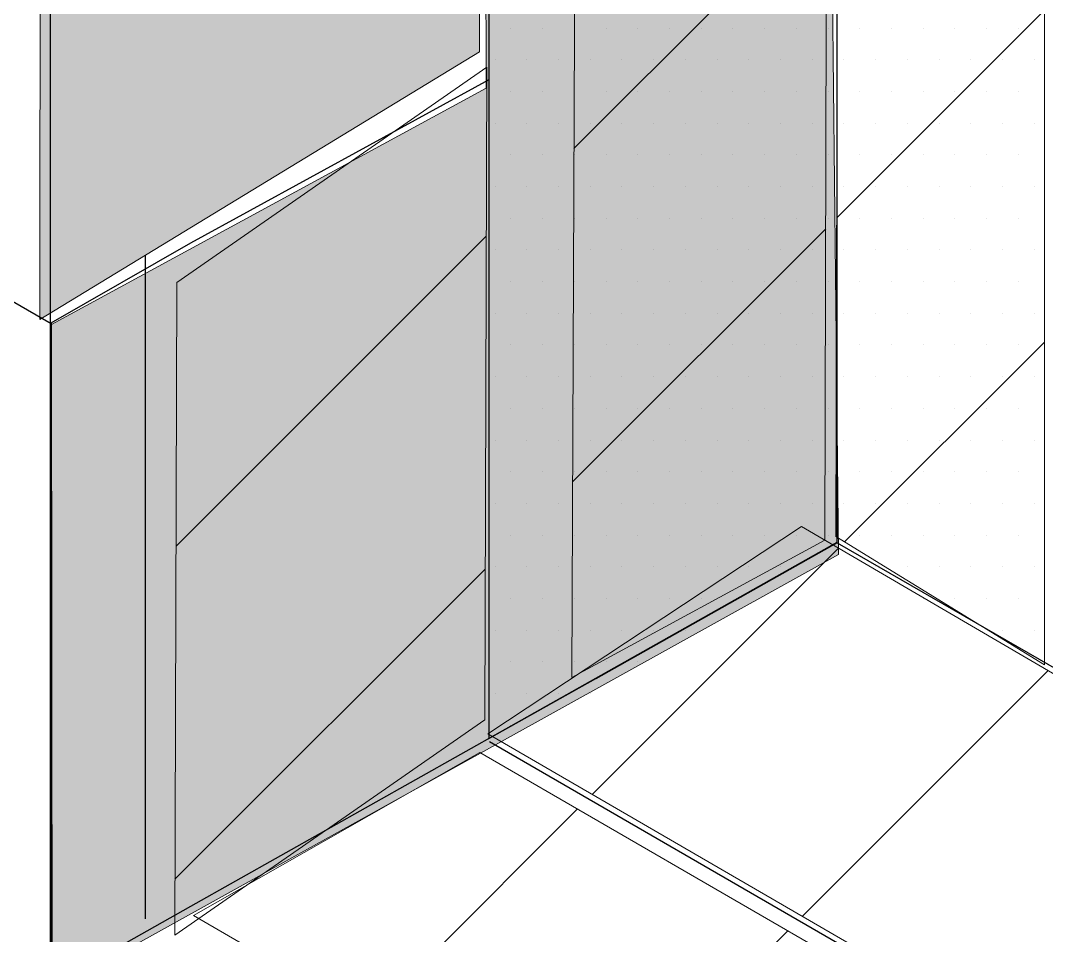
# Model space of a CAD drawing. Extents: x -1337 to 5791, y -3809 to 1769.
# Drawn here: x -668.93 to -625.26, y -2814.36 to -2775.39 of the extents above; entities that cross this region are included whole.
import ezdxf

# ---------------------------------------------------------------- set-up
doc = ezdxf.new("R2010")
doc.units = 0
doc.header["$MEASUREMENT"] = 0
for name, color, linetype, lineweight in [('.ATI-HATCH', 7, 'Continuous', 0), ('G-ANNO-TTLB', 7, 'Continuous', 0), ('Layer 12', 7, 'Continuous', 0), ('TYVEK', 7, 'Continuous', 0)]:
    doc.layers.add(name, color=color, linetype=linetype, lineweight=lineweight)
pattern_1 = [(45, (0, 0), (-7.071067, 7.07107), [])]

# ---------------------------------------------------------------- blocks, each defined once
blk = doc.blocks.new('Block_92')
at = {"layer": '.ATI-HATCH'}
for points, knots in [([(-634.164, -2797.622), (-634.164, -2797.622), (-634.164, -2769.558), (-634.164, -2769.558), (-634.164, -2769.558), (-634.177, -2664.619), (-634.177, -2664.619), (-634.177, -2664.619), (-649.005, -2655.929), (-649.005, -2655.929), (-649.005, -2655.929), (-649.004, -2805.979), (-649.004, -2805.979), (-649.004, -2805.979), (-644.452, -2803.416), (-644.452, -2803.416), (-644.452, -2803.416), (-634.164, -2797.622), (-634.164, -2797.622)], [0, 0, 0, 0, 1, 1, 1, 2, 2, 2, 3, 3, 3, 4, 4, 4, 5, 5, 5, 6, 6, 6, 6]), ([(-622.657, -2792.195), (-622.657, -2792.195), (-624.955, -2790.877), (-624.955, -2790.877), (-624.955, -2790.877), (-624.955, -2670.023), (-624.955, -2670.023), (-624.955, -2670.023), (-634.177, -2664.619), (-634.177, -2664.619), (-634.177, -2664.619), (-634.164, -2769.558), (-634.164, -2769.558), (-634.164, -2769.558), (-634.164, -2797.636), (-634.164, -2797.636)], [0, 0, 0, 0, 1, 1, 1, 2, 2, 2, 3, 3, 3, 4, 4, 4, 5, 5, 5, 5]), ([(-644.439, -2803.423), (-644.439, -2803.423), (-648.995, -2805.984), (-648.995, -2805.984), (-648.995, -2805.984), (-634.164, -2797.636), (-634.164, -2797.636)], [0, 0, 0, 0, 1, 1, 1, 2, 2, 2, 2])]:
    blk.add_open_spline(points, degree=3, knots=knots, dxfattribs=at)
at = {"layer": '.ATI-HATCH', "color": 8, "lineweight": 0, "true_color": 0x808080}
for points in [[(-648.056, -2775.709), (-648.056, -2775.709), (-648.056, -2775.709), (-648.056, -2775.709)], [(-646.706, -2775.709), (-646.706, -2775.709), (-646.706, -2775.709), (-646.706, -2775.709)], [(-645.356, -2775.709), (-645.356, -2775.709), (-645.356, -2775.709), (-645.356, -2775.709)], [(-644.006, -2775.709), (-644.006, -2775.709), (-644.006, -2775.709), (-644.006, -2775.709)], [(-642.656, -2775.709), (-642.656, -2775.709), (-642.656, -2775.709), (-642.656, -2775.709)], [(-641.306, -2775.709), (-641.306, -2775.709), (-641.306, -2775.709), (-641.306, -2775.709)], [(-639.956, -2775.709), (-639.956, -2775.709), (-639.956, -2775.709), (-639.956, -2775.709)], [(-638.606, -2775.709), (-638.606, -2775.709), (-638.606, -2775.709), (-638.606, -2775.709)], [(-637.256, -2775.709), (-637.256, -2775.709), (-637.256, -2775.709), (-637.256, -2775.709)], [(-635.906, -2775.709), (-635.906, -2775.709), (-635.906, -2775.709), (-635.906, -2775.709)], [(-634.556, -2775.709), (-634.556, -2775.709), (-634.556, -2775.709), (-634.556, -2775.709)], [(-633.206, -2775.709), (-633.206, -2775.709), (-633.206, -2775.709), (-633.206, -2775.709)], [(-631.856, -2775.709), (-631.856, -2775.709), (-631.856, -2775.709), (-631.856, -2775.709)], [(-630.506, -2775.709), (-630.506, -2775.709), (-630.506, -2775.709), (-630.506, -2775.709)], [(-629.156, -2775.709), (-629.156, -2775.709), (-629.156, -2775.709), (-629.156, -2775.709)], [(-627.806, -2775.709), (-627.806, -2775.709), (-627.806, -2775.709), (-627.806, -2775.709)], [(-626.456, -2775.709), (-626.456, -2775.709), (-626.456, -2775.709), (-626.456, -2775.709)], [(-648.731, -2777.059), (-648.731, -2777.059), (-648.731, -2777.059), (-648.731, -2777.059)], [(-647.381, -2777.059), (-647.381, -2777.059), (-647.381, -2777.059), (-647.381, -2777.059)], [(-646.031, -2777.059), (-646.031, -2777.059), (-646.031, -2777.059), (-646.031, -2777.059)], [(-644.681, -2777.059), (-644.681, -2777.059), (-644.681, -2777.059), (-644.681, -2777.059)], [(-643.331, -2777.059), (-643.331, -2777.059), (-643.331, -2777.059), (-643.331, -2777.059)], [(-641.981, -2777.059), (-641.981, -2777.059), (-641.981, -2777.059), (-641.981, -2777.059)], [(-640.631, -2777.059), (-640.631, -2777.059), (-640.631, -2777.059), (-640.631, -2777.059)], [(-639.281, -2777.059), (-639.281, -2777.059), (-639.281, -2777.059), (-639.281, -2777.059)], [(-637.931, -2777.059), (-637.931, -2777.059), (-637.931, -2777.059), (-637.931, -2777.059)], [(-636.581, -2777.059), (-636.581, -2777.059), (-636.581, -2777.059), (-636.581, -2777.059)], [(-635.231, -2777.059), (-635.231, -2777.059), (-635.231, -2777.059), (-635.231, -2777.059)], [(-633.881, -2777.059), (-633.881, -2777.059), (-633.881, -2777.059), (-633.881, -2777.059)], [(-632.531, -2777.059), (-632.531, -2777.059), (-632.531, -2777.059), (-632.531, -2777.059)], [(-631.181, -2777.059), (-631.181, -2777.059), (-631.181, -2777.059), (-631.181, -2777.059)], [(-629.831, -2777.059), (-629.831, -2777.059), (-629.831, -2777.059), (-629.831, -2777.059)], [(-628.481, -2777.059), (-628.481, -2777.059), (-628.481, -2777.059), (-628.481, -2777.059)], [(-627.131, -2777.059), (-627.131, -2777.059), (-627.131, -2777.059), (-627.131, -2777.059)], [(-625.781, -2777.059), (-625.781, -2777.059), (-625.781, -2777.059), (-625.781, -2777.059)], [(-648.056, -2778.409), (-648.056, -2778.409), (-648.056, -2778.409), (-648.056, -2778.409)], [(-646.706, -2778.409), (-646.706, -2778.409), (-646.706, -2778.409), (-646.706, -2778.409)], [(-645.356, -2778.409), (-645.356, -2778.409), (-645.356, -2778.409), (-645.356, -2778.409)], [(-644.006, -2778.409), (-644.006, -2778.409), (-644.006, -2778.409), (-644.006, -2778.409)], [(-642.656, -2778.409), (-642.656, -2778.409), (-642.656, -2778.409), (-642.656, -2778.409)], [(-641.306, -2778.409), (-641.306, -2778.409), (-641.306, -2778.409), (-641.306, -2778.409)], [(-639.956, -2778.409), (-639.956, -2778.409), (-639.956, -2778.409), (-639.956, -2778.409)], [(-638.606, -2778.409), (-638.606, -2778.409), (-638.606, -2778.409), (-638.606, -2778.409)], [(-637.256, -2778.409), (-637.256, -2778.409), (-637.256, -2778.409), (-637.256, -2778.409)], [(-635.906, -2778.409), (-635.906, -2778.409), (-635.906, -2778.409), (-635.906, -2778.409)], [(-634.556, -2778.409), (-634.556, -2778.409), (-634.556, -2778.409), (-634.556, -2778.409)], [(-633.206, -2778.409), (-633.206, -2778.409), (-633.206, -2778.409), (-633.206, -2778.409)], [(-631.856, -2778.409), (-631.856, -2778.409), (-631.856, -2778.409), (-631.856, -2778.409)], [(-630.506, -2778.409), (-630.506, -2778.409), (-630.506, -2778.409), (-630.506, -2778.409)], [(-629.156, -2778.409), (-629.156, -2778.409), (-629.156, -2778.409), (-629.156, -2778.409)], [(-627.806, -2778.409), (-627.806, -2778.409), (-627.806, -2778.409), (-627.806, -2778.409)], [(-626.456, -2778.409), (-626.456, -2778.409), (-626.456, -2778.409), (-626.456, -2778.409)], [(-648.731, -2779.759), (-648.731, -2779.759), (-648.731, -2779.759), (-648.731, -2779.759)], [(-647.381, -2779.759), (-647.381, -2779.759), (-647.381, -2779.759), (-647.381, -2779.759)], [(-646.031, -2779.759), (-646.031, -2779.759), (-646.031, -2779.759), (-646.031, -2779.759)], [(-644.681, -2779.759), (-644.681, -2779.759), (-644.681, -2779.759), (-644.681, -2779.759)], [(-643.331, -2779.759), (-643.331, -2779.759), (-643.331, -2779.759), (-643.331, -2779.759)], [(-641.981, -2779.759), (-641.981, -2779.759), (-641.981, -2779.759), (-641.981, -2779.759)], [(-640.631, -2779.759), (-640.631, -2779.759), (-640.631, -2779.759), (-640.631, -2779.759)], [(-639.281, -2779.759), (-639.281, -2779.759), (-639.281, -2779.759), (-639.281, -2779.759)], [(-637.931, -2779.759), (-637.931, -2779.759), (-637.931, -2779.759), (-637.931, -2779.759)], [(-636.581, -2779.759), (-636.581, -2779.759), (-636.581, -2779.759), (-636.581, -2779.759)], [(-635.231, -2779.759), (-635.231, -2779.759), (-635.231, -2779.759), (-635.231, -2779.759)], [(-633.881, -2779.759), (-633.881, -2779.759), (-633.881, -2779.759), (-633.881, -2779.759)], [(-632.531, -2779.759), (-632.531, -2779.759), (-632.531, -2779.759), (-632.531, -2779.759)], [(-631.181, -2779.759), (-631.181, -2779.759), (-631.181, -2779.759), (-631.181, -2779.759)], [(-629.831, -2779.759), (-629.831, -2779.759), (-629.831, -2779.759), (-629.831, -2779.759)], [(-628.481, -2779.759), (-628.481, -2779.759), (-628.481, -2779.759), (-628.481, -2779.759)], [(-627.131, -2779.759), (-627.131, -2779.759), (-627.131, -2779.759), (-627.131, -2779.759)], [(-625.781, -2779.759), (-625.781, -2779.759), (-625.781, -2779.759), (-625.781, -2779.759)], [(-648.056, -2781.109), (-648.056, -2781.109), (-648.056, -2781.109), (-648.056, -2781.109)], [(-646.706, -2781.109), (-646.706, -2781.109), (-646.706, -2781.109), (-646.706, -2781.109)], [(-645.356, -2781.109), (-645.356, -2781.109), (-645.356, -2781.109), (-645.356, -2781.109)], [(-644.006, -2781.109), (-644.006, -2781.109), (-644.006, -2781.109), (-644.006, -2781.109)], [(-642.656, -2781.109), (-642.656, -2781.109), (-642.656, -2781.109), (-642.656, -2781.109)], [(-641.306, -2781.109), (-641.306, -2781.109), (-641.306, -2781.109), (-641.306, -2781.109)], [(-639.956, -2781.109), (-639.956, -2781.109), (-639.956, -2781.109), (-639.956, -2781.109)], [(-638.606, -2781.109), (-638.606, -2781.109), (-638.606, -2781.109), (-638.606, -2781.109)], [(-637.256, -2781.109), (-637.256, -2781.109), (-637.256, -2781.109), (-637.256, -2781.109)], [(-635.906, -2781.109), (-635.906, -2781.109), (-635.906, -2781.109), (-635.906, -2781.109)], [(-634.556, -2781.109), (-634.556, -2781.109), (-634.556, -2781.109), (-634.556, -2781.109)], [(-633.206, -2781.109), (-633.206, -2781.109), (-633.206, -2781.109), (-633.206, -2781.109)], [(-631.856, -2781.109), (-631.856, -2781.109), (-631.856, -2781.109), (-631.856, -2781.109)], [(-630.506, -2781.109), (-630.506, -2781.109), (-630.506, -2781.109), (-630.506, -2781.109)], [(-629.156, -2781.109), (-629.156, -2781.109), (-629.156, -2781.109), (-629.156, -2781.109)], [(-627.806, -2781.109), (-627.806, -2781.109), (-627.806, -2781.109), (-627.806, -2781.109)], [(-626.456, -2781.109), (-626.456, -2781.109), (-626.456, -2781.109), (-626.456, -2781.109)], [(-648.731, -2782.459), (-648.731, -2782.459), (-648.731, -2782.459), (-648.731, -2782.459)], [(-647.381, -2782.459), (-647.381, -2782.459), (-647.381, -2782.459), (-647.381, -2782.459)], [(-646.031, -2782.459), (-646.031, -2782.459), (-646.031, -2782.459), (-646.031, -2782.459)], [(-644.681, -2782.459), (-644.681, -2782.459), (-644.681, -2782.459), (-644.681, -2782.459)], [(-643.331, -2782.459), (-643.331, -2782.459), (-643.331, -2782.459), (-643.331, -2782.459)], [(-641.981, -2782.459), (-641.981, -2782.459), (-641.981, -2782.459), (-641.981, -2782.459)], [(-640.631, -2782.459), (-640.631, -2782.459), (-640.631, -2782.459), (-640.631, -2782.459)], [(-639.281, -2782.459), (-639.281, -2782.459), (-639.281, -2782.459), (-639.281, -2782.459)], [(-637.931, -2782.459), (-637.931, -2782.459), (-637.931, -2782.459), (-637.931, -2782.459)], [(-636.581, -2782.459), (-636.581, -2782.459), (-636.581, -2782.459), (-636.581, -2782.459)], [(-635.231, -2782.459), (-635.231, -2782.459), (-635.231, -2782.459), (-635.231, -2782.459)], [(-633.881, -2782.459), (-633.881, -2782.459), (-633.881, -2782.459), (-633.881, -2782.459)], [(-632.531, -2782.459), (-632.531, -2782.459), (-632.531, -2782.459), (-632.531, -2782.459)], [(-631.181, -2782.459), (-631.181, -2782.459), (-631.181, -2782.459), (-631.181, -2782.459)], [(-629.831, -2782.459), (-629.831, -2782.459), (-629.831, -2782.459), (-629.831, -2782.459)], [(-628.481, -2782.459), (-628.481, -2782.459), (-628.481, -2782.459), (-628.481, -2782.459)], [(-627.131, -2782.459), (-627.131, -2782.459), (-627.131, -2782.459), (-627.131, -2782.459)], [(-625.781, -2782.459), (-625.781, -2782.459), (-625.781, -2782.459), (-625.781, -2782.459)], [(-648.056, -2783.809), (-648.056, -2783.809), (-648.056, -2783.809), (-648.056, -2783.809)], [(-646.706, -2783.809), (-646.706, -2783.809), (-646.706, -2783.809), (-646.706, -2783.809)], [(-645.356, -2783.809), (-645.356, -2783.809), (-645.356, -2783.809), (-645.356, -2783.809)], [(-644.006, -2783.809), (-644.006, -2783.809), (-644.006, -2783.809), (-644.006, -2783.809)], [(-642.656, -2783.809), (-642.656, -2783.809), (-642.656, -2783.809), (-642.656, -2783.809)], [(-641.306, -2783.809), (-641.306, -2783.809), (-641.306, -2783.809), (-641.306, -2783.809)], [(-639.956, -2783.809), (-639.956, -2783.809), (-639.956, -2783.809), (-639.956, -2783.809)], [(-638.606, -2783.809), (-638.606, -2783.809), (-638.606, -2783.809), (-638.606, -2783.809)], [(-637.256, -2783.809), (-637.256, -2783.809), (-637.256, -2783.809), (-637.256, -2783.809)], [(-635.906, -2783.809), (-635.906, -2783.809), (-635.906, -2783.809), (-635.906, -2783.809)], [(-634.556, -2783.809), (-634.556, -2783.809), (-634.556, -2783.809), (-634.556, -2783.809)], [(-633.206, -2783.809), (-633.206, -2783.809), (-633.206, -2783.809), (-633.206, -2783.809)], [(-631.856, -2783.809), (-631.856, -2783.809), (-631.856, -2783.809), (-631.856, -2783.809)], [(-630.506, -2783.809), (-630.506, -2783.809), (-630.506, -2783.809), (-630.506, -2783.809)], [(-629.156, -2783.809), (-629.156, -2783.809), (-629.156, -2783.809), (-629.156, -2783.809)], [(-627.806, -2783.809), (-627.806, -2783.809), (-627.806, -2783.809), (-627.806, -2783.809)], [(-626.456, -2783.809), (-626.456, -2783.809), (-626.456, -2783.809), (-626.456, -2783.809)], [(-648.731, -2785.159), (-648.731, -2785.159), (-648.731, -2785.159), (-648.731, -2785.159)], [(-647.381, -2785.159), (-647.381, -2785.159), (-647.381, -2785.159), (-647.381, -2785.159)], [(-646.031, -2785.159), (-646.031, -2785.159), (-646.031, -2785.159), (-646.031, -2785.159)], [(-644.681, -2785.159), (-644.681, -2785.159), (-644.681, -2785.159), (-644.681, -2785.159)], [(-643.331, -2785.159), (-643.331, -2785.159), (-643.331, -2785.159), (-643.331, -2785.159)], [(-641.981, -2785.159), (-641.981, -2785.159), (-641.981, -2785.159), (-641.981, -2785.159)], [(-640.631, -2785.159), (-640.631, -2785.159), (-640.631, -2785.159), (-640.631, -2785.159)], [(-639.281, -2785.159), (-639.281, -2785.159), (-639.281, -2785.159), (-639.281, -2785.159)], [(-637.931, -2785.159), (-637.931, -2785.159), (-637.931, -2785.159), (-637.931, -2785.159)], [(-636.581, -2785.159), (-636.581, -2785.159), (-636.581, -2785.159), (-636.581, -2785.159)], [(-635.231, -2785.159), (-635.231, -2785.159), (-635.231, -2785.159), (-635.231, -2785.159)], [(-633.881, -2785.159), (-633.881, -2785.159), (-633.881, -2785.159), (-633.881, -2785.159)], [(-632.531, -2785.159), (-632.531, -2785.159), (-632.531, -2785.159), (-632.531, -2785.159)], [(-631.181, -2785.159), (-631.181, -2785.159), (-631.181, -2785.159), (-631.181, -2785.159)], [(-629.831, -2785.159), (-629.831, -2785.159), (-629.831, -2785.159), (-629.831, -2785.159)], [(-628.481, -2785.159), (-628.481, -2785.159), (-628.481, -2785.159), (-628.481, -2785.159)], [(-627.131, -2785.159), (-627.131, -2785.159), (-627.131, -2785.159), (-627.131, -2785.159)], [(-625.781, -2785.159), (-625.781, -2785.159), (-625.781, -2785.159), (-625.781, -2785.159)], [(-648.056, -2786.509), (-648.056, -2786.509), (-648.056, -2786.509), (-648.056, -2786.509)], [(-646.706, -2786.509), (-646.706, -2786.509), (-646.706, -2786.509), (-646.706, -2786.509)], [(-645.356, -2786.509), (-645.356, -2786.509), (-645.356, -2786.509), (-645.356, -2786.509)], [(-644.006, -2786.509), (-644.006, -2786.509), (-644.006, -2786.509), (-644.006, -2786.509)], [(-642.656, -2786.509), (-642.656, -2786.509), (-642.656, -2786.509), (-642.656, -2786.509)], [(-641.306, -2786.509), (-641.306, -2786.509), (-641.306, -2786.509), (-641.306, -2786.509)], [(-639.956, -2786.509), (-639.956, -2786.509), (-639.956, -2786.509), (-639.956, -2786.509)], [(-638.606, -2786.509), (-638.606, -2786.509), (-638.606, -2786.509), (-638.606, -2786.509)], [(-637.256, -2786.509), (-637.256, -2786.509), (-637.256, -2786.509), (-637.256, -2786.509)], [(-635.906, -2786.509), (-635.906, -2786.509), (-635.906, -2786.509), (-635.906, -2786.509)], [(-634.556, -2786.509), (-634.556, -2786.509), (-634.556, -2786.509), (-634.556, -2786.509)], [(-633.206, -2786.509), (-633.206, -2786.509), (-633.206, -2786.509), (-633.206, -2786.509)], [(-631.856, -2786.509), (-631.856, -2786.509), (-631.856, -2786.509), (-631.856, -2786.509)], [(-630.506, -2786.509), (-630.506, -2786.509), (-630.506, -2786.509), (-630.506, -2786.509)], [(-629.156, -2786.509), (-629.156, -2786.509), (-629.156, -2786.509), (-629.156, -2786.509)], [(-627.806, -2786.509), (-627.806, -2786.509), (-627.806, -2786.509), (-627.806, -2786.509)], [(-626.456, -2786.509), (-626.456, -2786.509), (-626.456, -2786.509), (-626.456, -2786.509)], [(-648.731, -2787.859), (-648.731, -2787.859), (-648.731, -2787.859), (-648.731, -2787.859)], [(-647.381, -2787.859), (-647.381, -2787.859), (-647.381, -2787.859), (-647.381, -2787.859)], [(-646.031, -2787.859), (-646.031, -2787.859), (-646.031, -2787.859), (-646.031, -2787.859)], [(-644.681, -2787.859), (-644.681, -2787.859), (-644.681, -2787.859), (-644.681, -2787.859)], [(-643.331, -2787.859), (-643.331, -2787.859), (-643.331, -2787.859), (-643.331, -2787.859)], [(-641.981, -2787.859), (-641.981, -2787.859), (-641.981, -2787.859), (-641.981, -2787.859)], [(-640.631, -2787.859), (-640.631, -2787.859), (-640.631, -2787.859), (-640.631, -2787.859)], [(-639.281, -2787.859), (-639.281, -2787.859), (-639.281, -2787.859), (-639.281, -2787.859)], [(-637.931, -2787.859), (-637.931, -2787.859), (-637.931, -2787.859), (-637.931, -2787.859)], [(-636.581, -2787.859), (-636.581, -2787.859), (-636.581, -2787.859), (-636.581, -2787.859)], [(-635.231, -2787.859), (-635.231, -2787.859), (-635.231, -2787.859), (-635.231, -2787.859)], [(-633.881, -2787.859), (-633.881, -2787.859), (-633.881, -2787.859), (-633.881, -2787.859)], [(-632.531, -2787.859), (-632.531, -2787.859), (-632.531, -2787.859), (-632.531, -2787.859)], [(-631.181, -2787.859), (-631.181, -2787.859), (-631.181, -2787.859), (-631.181, -2787.859)], [(-629.831, -2787.859), (-629.831, -2787.859), (-629.831, -2787.859), (-629.831, -2787.859)], [(-628.481, -2787.859), (-628.481, -2787.859), (-628.481, -2787.859), (-628.481, -2787.859)], [(-627.131, -2787.859), (-627.131, -2787.859), (-627.131, -2787.859), (-627.131, -2787.859)], [(-625.781, -2787.859), (-625.781, -2787.859), (-625.781, -2787.859), (-625.781, -2787.859)], [(-648.056, -2789.209), (-648.056, -2789.209), (-648.056, -2789.209), (-648.056, -2789.209)], [(-646.706, -2789.209), (-646.706, -2789.209), (-646.706, -2789.209), (-646.706, -2789.209)], [(-645.356, -2789.209), (-645.356, -2789.209), (-645.356, -2789.209), (-645.356, -2789.209)], [(-644.006, -2789.209), (-644.006, -2789.209), (-644.006, -2789.209), (-644.006, -2789.209)], [(-642.656, -2789.209), (-642.656, -2789.209), (-642.656, -2789.209), (-642.656, -2789.209)], [(-641.306, -2789.209), (-641.306, -2789.209), (-641.306, -2789.209), (-641.306, -2789.209)], [(-639.956, -2789.209), (-639.956, -2789.209), (-639.956, -2789.209), (-639.956, -2789.209)], [(-638.606, -2789.209), (-638.606, -2789.209), (-638.606, -2789.209), (-638.606, -2789.209)], [(-637.256, -2789.209), (-637.256, -2789.209), (-637.256, -2789.209), (-637.256, -2789.209)], [(-635.906, -2789.209), (-635.906, -2789.209), (-635.906, -2789.209), (-635.906, -2789.209)], [(-634.556, -2789.209), (-634.556, -2789.209), (-634.556, -2789.209), (-634.556, -2789.209)], [(-633.206, -2789.209), (-633.206, -2789.209), (-633.206, -2789.209), (-633.206, -2789.209)], [(-631.856, -2789.209), (-631.856, -2789.209), (-631.856, -2789.209), (-631.856, -2789.209)], [(-630.506, -2789.209), (-630.506, -2789.209), (-630.506, -2789.209), (-630.506, -2789.209)], [(-629.156, -2789.209), (-629.156, -2789.209), (-629.156, -2789.209), (-629.156, -2789.209)], [(-627.806, -2789.209), (-627.806, -2789.209), (-627.806, -2789.209), (-627.806, -2789.209)], [(-626.456, -2789.209), (-626.456, -2789.209), (-626.456, -2789.209), (-626.456, -2789.209)], [(-648.731, -2790.559), (-648.731, -2790.559), (-648.731, -2790.559), (-648.731, -2790.559)], [(-647.381, -2790.559), (-647.381, -2790.559), (-647.381, -2790.559), (-647.381, -2790.559)], [(-646.031, -2790.559), (-646.031, -2790.559), (-646.031, -2790.559), (-646.031, -2790.559)], [(-644.681, -2790.559), (-644.681, -2790.559), (-644.681, -2790.559), (-644.681, -2790.559)], [(-643.331, -2790.559), (-643.331, -2790.559), (-643.331, -2790.559), (-643.331, -2790.559)], [(-641.981, -2790.559), (-641.981, -2790.559), (-641.981, -2790.559), (-641.981, -2790.559)], [(-640.631, -2790.559), (-640.631, -2790.559), (-640.631, -2790.559), (-640.631, -2790.559)], [(-639.281, -2790.559), (-639.281, -2790.559), (-639.281, -2790.559), (-639.281, -2790.559)], [(-637.931, -2790.559), (-637.931, -2790.559), (-637.931, -2790.559), (-637.931, -2790.559)], [(-636.581, -2790.559), (-636.581, -2790.559), (-636.581, -2790.559), (-636.581, -2790.559)], [(-635.231, -2790.559), (-635.231, -2790.559), (-635.231, -2790.559), (-635.231, -2790.559)], [(-633.881, -2790.559), (-633.881, -2790.559), (-633.881, -2790.559), (-633.881, -2790.559)], [(-632.531, -2790.559), (-632.531, -2790.559), (-632.531, -2790.559), (-632.531, -2790.559)], [(-631.181, -2790.559), (-631.181, -2790.559), (-631.181, -2790.559), (-631.181, -2790.559)], [(-629.831, -2790.559), (-629.831, -2790.559), (-629.831, -2790.559), (-629.831, -2790.559)], [(-628.481, -2790.559), (-628.481, -2790.559), (-628.481, -2790.559), (-628.481, -2790.559)], [(-627.131, -2790.559), (-627.131, -2790.559), (-627.131, -2790.559), (-627.131, -2790.559)], [(-625.781, -2790.559), (-625.781, -2790.559), (-625.781, -2790.559), (-625.781, -2790.559)], [(-648.056, -2791.909), (-648.056, -2791.909), (-648.056, -2791.909), (-648.056, -2791.909)], [(-646.706, -2791.909), (-646.706, -2791.909), (-646.706, -2791.909), (-646.706, -2791.909)], [(-645.356, -2791.909), (-645.356, -2791.909), (-645.356, -2791.909), (-645.356, -2791.909)], [(-644.006, -2791.909), (-644.006, -2791.909), (-644.006, -2791.909), (-644.006, -2791.909)], [(-642.656, -2791.909), (-642.656, -2791.909), (-642.656, -2791.909), (-642.656, -2791.909)], [(-641.306, -2791.909), (-641.306, -2791.909), (-641.306, -2791.909), (-641.306, -2791.909)], [(-639.956, -2791.909), (-639.956, -2791.909), (-639.956, -2791.909), (-639.956, -2791.909)], [(-638.606, -2791.909), (-638.606, -2791.909), (-638.606, -2791.909), (-638.606, -2791.909)], [(-637.256, -2791.909), (-637.256, -2791.909), (-637.256, -2791.909), (-637.256, -2791.909)], [(-635.906, -2791.909), (-635.906, -2791.909), (-635.906, -2791.909), (-635.906, -2791.909)], [(-634.556, -2791.909), (-634.556, -2791.909), (-634.556, -2791.909), (-634.556, -2791.909)], [(-633.206, -2791.909), (-633.206, -2791.909), (-633.206, -2791.909), (-633.206, -2791.909)], [(-631.856, -2791.909), (-631.856, -2791.909), (-631.856, -2791.909), (-631.856, -2791.909)], [(-630.506, -2791.909), (-630.506, -2791.909), (-630.506, -2791.909), (-630.506, -2791.909)], [(-629.156, -2791.909), (-629.156, -2791.909), (-629.156, -2791.909), (-629.156, -2791.909)], [(-627.806, -2791.909), (-627.806, -2791.909), (-627.806, -2791.909), (-627.806, -2791.909)], [(-626.456, -2791.909), (-626.456, -2791.909), (-626.456, -2791.909), (-626.456, -2791.909)], [(-648.731, -2793.259), (-648.731, -2793.259), (-648.731, -2793.259), (-648.731, -2793.259)], [(-647.381, -2793.259), (-647.381, -2793.259), (-647.381, -2793.259), (-647.381, -2793.259)], [(-646.031, -2793.259), (-646.031, -2793.259), (-646.031, -2793.259), (-646.031, -2793.259)], [(-644.681, -2793.259), (-644.681, -2793.259), (-644.681, -2793.259), (-644.681, -2793.259)], [(-643.331, -2793.259), (-643.331, -2793.259), (-643.331, -2793.259), (-643.331, -2793.259)], [(-641.981, -2793.259), (-641.981, -2793.259), (-641.981, -2793.259), (-641.981, -2793.259)], [(-640.631, -2793.259), (-640.631, -2793.259), (-640.631, -2793.259), (-640.631, -2793.259)], [(-639.281, -2793.259), (-639.281, -2793.259), (-639.281, -2793.259), (-639.281, -2793.259)], [(-637.931, -2793.259), (-637.931, -2793.259), (-637.931, -2793.259), (-637.931, -2793.259)], [(-636.581, -2793.259), (-636.581, -2793.259), (-636.581, -2793.259), (-636.581, -2793.259)], [(-635.231, -2793.259), (-635.231, -2793.259), (-635.231, -2793.259), (-635.231, -2793.259)], [(-633.881, -2793.259), (-633.881, -2793.259), (-633.881, -2793.259), (-633.881, -2793.259)], [(-632.531, -2793.259), (-632.531, -2793.259), (-632.531, -2793.259), (-632.531, -2793.259)], [(-631.181, -2793.259), (-631.181, -2793.259), (-631.181, -2793.259), (-631.181, -2793.259)], [(-629.831, -2793.259), (-629.831, -2793.259), (-629.831, -2793.259), (-629.831, -2793.259)], [(-628.481, -2793.259), (-628.481, -2793.259), (-628.481, -2793.259), (-628.481, -2793.259)], [(-627.131, -2793.259), (-627.131, -2793.259), (-627.131, -2793.259), (-627.131, -2793.259)], [(-625.781, -2793.259), (-625.781, -2793.259), (-625.781, -2793.259), (-625.781, -2793.259)], [(-648.056, -2794.609), (-648.056, -2794.609), (-648.056, -2794.609), (-648.056, -2794.609)], [(-646.706, -2794.609), (-646.706, -2794.609), (-646.706, -2794.609), (-646.706, -2794.609)], [(-645.356, -2794.609), (-645.356, -2794.609), (-645.356, -2794.609), (-645.356, -2794.609)], [(-644.006, -2794.609), (-644.006, -2794.609), (-644.006, -2794.609), (-644.006, -2794.609)], [(-642.656, -2794.609), (-642.656, -2794.609), (-642.656, -2794.609), (-642.656, -2794.609)], [(-641.306, -2794.609), (-641.306, -2794.609), (-641.306, -2794.609), (-641.306, -2794.609)], [(-639.956, -2794.609), (-639.956, -2794.609), (-639.956, -2794.609), (-639.956, -2794.609)], [(-638.606, -2794.609), (-638.606, -2794.609), (-638.606, -2794.609), (-638.606, -2794.609)], [(-637.256, -2794.609), (-637.256, -2794.609), (-637.256, -2794.609), (-637.256, -2794.609)], [(-635.906, -2794.609), (-635.906, -2794.609), (-635.906, -2794.609), (-635.906, -2794.609)], [(-634.556, -2794.609), (-634.556, -2794.609), (-634.556, -2794.609), (-634.556, -2794.609)], [(-633.206, -2794.609), (-633.206, -2794.609), (-633.206, -2794.609), (-633.206, -2794.609)], [(-631.856, -2794.609), (-631.856, -2794.609), (-631.856, -2794.609), (-631.856, -2794.609)], [(-630.506, -2794.609), (-630.506, -2794.609), (-630.506, -2794.609), (-630.506, -2794.609)], [(-629.156, -2794.609), (-629.156, -2794.609), (-629.156, -2794.609), (-629.156, -2794.609)], [(-627.806, -2794.609), (-627.806, -2794.609), (-627.806, -2794.609), (-627.806, -2794.609)], [(-626.456, -2794.609), (-626.456, -2794.609), (-626.456, -2794.609), (-626.456, -2794.609)], [(-648.731, -2795.959), (-648.731, -2795.959), (-648.731, -2795.959), (-648.731, -2795.959)], [(-647.381, -2795.959), (-647.381, -2795.959), (-647.381, -2795.959), (-647.381, -2795.959)], [(-646.031, -2795.959), (-646.031, -2795.959), (-646.031, -2795.959), (-646.031, -2795.959)], [(-644.681, -2795.959), (-644.681, -2795.959), (-644.681, -2795.959), (-644.681, -2795.959)], [(-643.331, -2795.959), (-643.331, -2795.959), (-643.331, -2795.959), (-643.331, -2795.959)], [(-641.981, -2795.959), (-641.981, -2795.959), (-641.981, -2795.959), (-641.981, -2795.959)], [(-640.631, -2795.959), (-640.631, -2795.959), (-640.631, -2795.959), (-640.631, -2795.959)], [(-639.281, -2795.959), (-639.281, -2795.959), (-639.281, -2795.959), (-639.281, -2795.959)], [(-637.931, -2795.959), (-637.931, -2795.959), (-637.931, -2795.959), (-637.931, -2795.959)], [(-636.581, -2795.959), (-636.581, -2795.959), (-636.581, -2795.959), (-636.581, -2795.959)], [(-635.231, -2795.959), (-635.231, -2795.959), (-635.231, -2795.959), (-635.231, -2795.959)], [(-633.881, -2795.959), (-633.881, -2795.959), (-633.881, -2795.959), (-633.881, -2795.959)], [(-632.531, -2795.959), (-632.531, -2795.959), (-632.531, -2795.959), (-632.531, -2795.959)], [(-631.181, -2795.959), (-631.181, -2795.959), (-631.181, -2795.959), (-631.181, -2795.959)], [(-629.831, -2795.959), (-629.831, -2795.959), (-629.831, -2795.959), (-629.831, -2795.959)], [(-628.481, -2795.959), (-628.481, -2795.959), (-628.481, -2795.959), (-628.481, -2795.959)], [(-627.131, -2795.959), (-627.131, -2795.959), (-627.131, -2795.959), (-627.131, -2795.959)], [(-625.781, -2795.959), (-625.781, -2795.959), (-625.781, -2795.959), (-625.781, -2795.959)], [(-648.056, -2797.309), (-648.056, -2797.309), (-648.056, -2797.309), (-648.056, -2797.309)], [(-646.706, -2797.309), (-646.706, -2797.309), (-646.706, -2797.309), (-646.706, -2797.309)], [(-645.356, -2797.309), (-645.356, -2797.309), (-645.356, -2797.309), (-645.356, -2797.309)], [(-644.006, -2797.309), (-644.006, -2797.309), (-644.006, -2797.309), (-644.006, -2797.309)], [(-642.656, -2797.309), (-642.656, -2797.309), (-642.656, -2797.309), (-642.656, -2797.309)], [(-641.306, -2797.309), (-641.306, -2797.309), (-641.306, -2797.309), (-641.306, -2797.309)], [(-639.956, -2797.309), (-639.956, -2797.309), (-639.956, -2797.309), (-639.956, -2797.309)], [(-638.606, -2797.309), (-638.606, -2797.309), (-638.606, -2797.309), (-638.606, -2797.309)], [(-637.256, -2797.309), (-637.256, -2797.309), (-637.256, -2797.309), (-637.256, -2797.309)], [(-635.906, -2797.309), (-635.906, -2797.309), (-635.906, -2797.309), (-635.906, -2797.309)], [(-634.556, -2797.309), (-634.556, -2797.309), (-634.556, -2797.309), (-634.556, -2797.309)], [(-633.206, -2797.309), (-633.206, -2797.309), (-633.206, -2797.309), (-633.206, -2797.309)], [(-631.856, -2797.309), (-631.856, -2797.309), (-631.856, -2797.309), (-631.856, -2797.309)], [(-630.506, -2797.309), (-630.506, -2797.309), (-630.506, -2797.309), (-630.506, -2797.309)], [(-629.156, -2797.309), (-629.156, -2797.309), (-629.156, -2797.309), (-629.156, -2797.309)], [(-627.806, -2797.309), (-627.806, -2797.309), (-627.806, -2797.309), (-627.806, -2797.309)], [(-626.456, -2797.309), (-626.456, -2797.309), (-626.456, -2797.309), (-626.456, -2797.309)], [(-648.731, -2798.659), (-648.731, -2798.659), (-648.731, -2798.659), (-648.731, -2798.659)], [(-647.381, -2798.659), (-647.381, -2798.659), (-647.381, -2798.659), (-647.381, -2798.659)], [(-646.031, -2798.659), (-646.031, -2798.659), (-646.031, -2798.659), (-646.031, -2798.659)], [(-644.681, -2798.659), (-644.681, -2798.659), (-644.681, -2798.659), (-644.681, -2798.659)], [(-643.331, -2798.659), (-643.331, -2798.659), (-643.331, -2798.659), (-643.331, -2798.659)], [(-641.981, -2798.659), (-641.981, -2798.659), (-641.981, -2798.659), (-641.981, -2798.659)], [(-640.631, -2798.659), (-640.631, -2798.659), (-640.631, -2798.659), (-640.631, -2798.659)], [(-639.281, -2798.659), (-639.281, -2798.659), (-639.281, -2798.659), (-639.281, -2798.659)], [(-637.931, -2798.659), (-637.931, -2798.659), (-637.931, -2798.659), (-637.931, -2798.659)], [(-636.581, -2798.659), (-636.581, -2798.659), (-636.581, -2798.659), (-636.581, -2798.659)], [(-632.531, -2798.659), (-632.531, -2798.659), (-632.531, -2798.659), (-632.531, -2798.659)], [(-631.181, -2798.659), (-631.181, -2798.659), (-631.181, -2798.659), (-631.181, -2798.659)], [(-629.831, -2798.659), (-629.831, -2798.659), (-629.831, -2798.659), (-629.831, -2798.659)], [(-628.481, -2798.659), (-628.481, -2798.659), (-628.481, -2798.659), (-628.481, -2798.659)], [(-627.131, -2798.659), (-627.131, -2798.659), (-627.131, -2798.659), (-627.131, -2798.659)], [(-625.781, -2798.659), (-625.781, -2798.659), (-625.781, -2798.659), (-625.781, -2798.659)], [(-648.056, -2800.009), (-648.056, -2800.009), (-648.056, -2800.009), (-648.056, -2800.009)], [(-646.706, -2800.009), (-646.706, -2800.009), (-646.706, -2800.009), (-646.706, -2800.009)], [(-645.356, -2800.009), (-645.356, -2800.009), (-645.356, -2800.009), (-645.356, -2800.009)], [(-644.006, -2800.009), (-644.006, -2800.009), (-644.006, -2800.009), (-644.006, -2800.009)], [(-642.656, -2800.009), (-642.656, -2800.009), (-642.656, -2800.009), (-642.656, -2800.009)], [(-641.306, -2800.009), (-641.306, -2800.009), (-641.306, -2800.009), (-641.306, -2800.009)], [(-639.956, -2800.009), (-639.956, -2800.009), (-639.956, -2800.009), (-639.956, -2800.009)], [(-630.506, -2800.009), (-630.506, -2800.009), (-630.506, -2800.009), (-630.506, -2800.009)], [(-629.156, -2800.009), (-629.156, -2800.009), (-629.156, -2800.009), (-629.156, -2800.009)], [(-627.806, -2800.009), (-627.806, -2800.009), (-627.806, -2800.009), (-627.806, -2800.009)], [(-626.456, -2800.009), (-626.456, -2800.009), (-626.456, -2800.009), (-626.456, -2800.009)], [(-648.731, -2801.359), (-648.731, -2801.359), (-648.731, -2801.359), (-648.731, -2801.359)], [(-647.381, -2801.359), (-647.381, -2801.359), (-647.381, -2801.359), (-647.381, -2801.359)], [(-646.031, -2801.359), (-646.031, -2801.359), (-646.031, -2801.359), (-646.031, -2801.359)], [(-644.681, -2801.359), (-644.681, -2801.359), (-644.681, -2801.359), (-644.681, -2801.359)], [(-643.331, -2801.359), (-643.331, -2801.359), (-643.331, -2801.359), (-643.331, -2801.359)], [(-641.981, -2801.359), (-641.981, -2801.359), (-641.981, -2801.359), (-641.981, -2801.359)], [(-640.631, -2801.359), (-640.631, -2801.359), (-640.631, -2801.359), (-640.631, -2801.359)], [(-627.131, -2801.359), (-627.131, -2801.359), (-627.131, -2801.359), (-627.131, -2801.359)], [(-625.781, -2801.359), (-625.781, -2801.359), (-625.781, -2801.359), (-625.781, -2801.359)], [(-648.056, -2802.709), (-648.056, -2802.709), (-648.056, -2802.709), (-648.056, -2802.709)], [(-646.706, -2802.709), (-646.706, -2802.709), (-646.706, -2802.709), (-646.706, -2802.709)], [(-645.356, -2802.709), (-645.356, -2802.709), (-645.356, -2802.709), (-645.356, -2802.709)], [(-644.006, -2802.709), (-644.006, -2802.709), (-644.006, -2802.709), (-644.006, -2802.709)], [(-642.656, -2802.709), (-642.656, -2802.709), (-642.656, -2802.709), (-642.656, -2802.709)], [(-648.731, -2804.059), (-648.731, -2804.059), (-648.731, -2804.059), (-648.731, -2804.059)], [(-647.381, -2804.059), (-647.381, -2804.059), (-647.381, -2804.059), (-647.381, -2804.059)], [(-646.031, -2804.059), (-646.031, -2804.059), (-646.031, -2804.059), (-646.031, -2804.059)], [(-644.681, -2804.059), (-644.681, -2804.059), (-644.681, -2804.059), (-644.681, -2804.059)], [(-648.056, -2805.409), (-648.056, -2805.409), (-648.056, -2805.409), (-648.056, -2805.409)]]:
    blk.add_open_spline(points, degree=3, dxfattribs=at)

msp = doc.modelspace()

# ---------------------------------------------------------------- hatches: boundary and pattern name
at = {"layer": 'G-ANNO-TTLB', "true_color": 0xff00ff, "transparency": 33554687}
h = msp.add_hatch(color=6, dxfattribs=at)
edge = h.paths.add_edge_path()
edge.add_spline(control_points=[(1773.018, -3692.604), (1773.018, -3692.604), (-1156.5, -3692.604), (-1156.5, -3692.604), (-1156.5, -3692.604), (-1156.5, -1235.604), (-1156.5, -1235.604), (-1156.5, -1235.604), (1773.018, -1235.604), (1773.018, -1235.604), (1773.018, -1235.604), (1773.018, -3692.604), (1773.018, -3692.604)], knot_values=[0, 0, 0, 0, 1, 1, 1, 2, 2, 2, 3, 3, 3, 4, 4, 4, 4], degree=3, periodic=0)
edge = h.paths.add_edge_path()
edge.add_spline(control_points=[(-1147.5, -1244.604), (-1147.5, -1244.604), (-1147.5, -3683.604), (-1147.5, -3683.604), (-1147.5, -3683.604), (1764.018, -3683.604), (1764.018, -3683.604), (1764.018, -3683.604), (1764.018, -1244.604), (1764.018, -1244.604), (1764.018, -1244.604), (-1147.5, -1244.604), (-1147.5, -1244.604)], knot_values=[0, 0, 0, 0, 1, 1, 1, 2, 2, 2, 3, 3, 3, 4, 4, 4, 4], degree=3, periodic=0)
edge.add_line((-1147.5, -1244.604), (-1147.5, -1244.604))
at = {"layer": 'Layer 12', "true_color": 0x808080, "transparency": 33554495}
h = msp.add_hatch(color=8, dxfattribs=at)
h.dxf.hatch_style = 2
h.paths.add_polyline_path([(-668.118, -2788.117), (-667.997, -2645.08), (-649.304, -2655.23), (-649.396, -2776.72)])
at = {"layer": 'Layer 12', "true_color": 0x808080, "transparency": 33554457}
h = msp.add_hatch(color=8, dxfattribs=at)
h.dxf.hatch_style = 2
h.paths.add_polyline_path([(-634.414, -2770.29), (-634.584, -2770.382), (-634.578, -2664.908), (-649.407, -2656.012), (-649.109, -2778.278), (-667.615, -2788.337), (-667.58, -2816.721), (-634.107, -2798.127)])
at = {"layer": 'Layer 12', "true_color": 0x000000, "transparency": 33554687}
h = msp.add_hatch(dxfattribs=at)
h.set_pattern_fill('_U', color=18, scale=10, angle=45, style=2, pattern_type=0)
h.set_pattern_definition(pattern_1)
h.paths.add_polyline_path([(-634.691, -2797.517), (-645.465, -2803.366), (-644.872, -2658.642), (-634.35, -2664.875)])
h = msp.add_hatch(dxfattribs=at)
h.set_pattern_fill('_U', color=18, scale=10, angle=45, style=2, pattern_type=0)
h.set_pattern_definition(pattern_1)
h.paths.add_polyline_path([(-625.345, -2802.836), (-634.223, -2797.367), (-633.866, -2664.619), (-625.35, -2670.804)])
h = msp.add_hatch(dxfattribs=at)
h.set_pattern_fill('_U', color=18, scale=10, angle=45, style=2, pattern_type=0)
h.set_pattern_definition(pattern_1)
h.paths.add_polyline_path([(-649.173, -2805.176), (-662.365, -2814.341), (-662.277, -2786.543), (-649.086, -2777.378)])
h = msp.add_hatch(dxfattribs=at)
h.set_pattern_fill('_U', color=18, scale=10, angle=45, style=2, pattern_type=0)
h.set_pattern_definition(pattern_1)
h.paths.add_polyline_path([(-585.803, -2842.483), (-649.035, -2805.778), (-635.686, -2796.936), (-585.948, -2826.01)])
h = msp.add_hatch(dxfattribs=at)
h.set_pattern_fill('_U', color=18, scale=10, angle=45, style=2, pattern_type=0)
h.set_pattern_definition(pattern_1)
h.paths.add_polyline_path([(-585.872, -2843.365), (-585.872, -2857.504), (-661.576, -2813.513), (-649.374, -2806.565)])

# ---------------------------------------------------------------- linework, layer by layer
at = {"layer": 'G-ANNO-TTLB'}
for points in [[(1773.018, -3692.604), (1773.018, -3692.604), (-1156.5, -3692.604), (-1156.5, -3692.604), (-1156.5, -3692.604), (-1156.5, -1235.604), (-1156.5, -1235.604), (-1156.5, -1235.604), (1773.018, -1235.604), (1773.018, -1235.604), (1773.018, -1235.604), (1773.018, -3692.604), (1773.018, -3692.604)], [(-1147.5, -1244.604), (-1147.5, -1244.604), (-1147.5, -3683.604), (-1147.5, -3683.604), (-1147.5, -3683.604), (1764.018, -3683.604), (1764.018, -3683.604), (1764.018, -3683.604), (1764.018, -1244.604), (1764.018, -1244.604), (1764.018, -1244.604), (-1147.5, -1244.604), (-1147.5, -1244.604)]]:
    msp.add_open_spline(points, degree=3, knots=[0, 0, 0, 0, 1, 1, 1, 2, 2, 2, 3, 3, 3, 4, 4, 4, 4], dxfattribs=at)
at = {"layer": 'Layer 12'}
for points in [[(-668.118, -2788.117), (-667.997, -2645.08), (-649.304, -2655.23), (-649.396, -2776.72)], [(-634.414, -2770.29), (-634.584, -2770.382), (-634.578, -2664.908), (-649.407, -2656.012), (-649.109, -2778.278), (-667.615, -2788.337), (-667.58, -2816.721), (-634.107, -2798.127)], [(-634.691, -2797.517), (-645.465, -2803.366), (-644.872, -2658.642), (-634.35, -2664.875)], [(-625.345, -2802.836), (-634.223, -2797.367), (-633.866, -2664.619), (-625.35, -2670.804)], [(-649.173, -2805.176), (-662.365, -2814.341), (-662.277, -2786.543), (-649.086, -2777.378)], [(-585.803, -2842.483), (-649.035, -2805.778), (-635.686, -2796.936), (-585.948, -2826.01)], [(-585.872, -2843.365), (-585.872, -2857.504), (-661.576, -2813.513), (-649.374, -2806.565)]]:
    msp.add_lwpolyline(points, close=True, dxfattribs=at)
at = {"layer": 'TYVEK', "color": 18, "lineweight": 25, "true_color": 0x000000}
for p, q in [((-667.663, -2816.487), (-667.663, -2645.048)), ((-644.452, -2803.416), (-661.697, -2813.127))]:
    msp.add_line(p, q, dxfattribs=at)
at = {"layer": 'TYVEK', "color": 4, "lineweight": 25, "true_color": 0x00ffff}
for p, q in [((-649.005, -2655.929), (-649.004, -2805.979)), ((-634.164, -2797.636), (-634.164, -2769.558)), ((-690.057, -2775.429), (-667.625, -2788.29)), ((-649.004, -2777.918), (-661.698, -2784.874)), ((-661.698, -2784.874), (-667.65, -2788.276)), ((-663.634, -2785.392), (-663.634, -2813.646)), ((-667.625, -2788.29), (-667.625, -2815.568)), ((-634.177, -2797.629), (-644.452, -2803.416)), ((-634.164, -2797.636), (-644.439, -2803.423)), ((-634.164, -2797.636), (-584.979, -2826.012)), ((-644.452, -2803.416), (-661.697, -2813.127)), ((-648.974, -2806.096), (-584.987, -2843.112)), ((-661.697, -2813.127), (-667.663, -2816.487))]:
    msp.add_line(p, q, dxfattribs=at)

# ---------------------------------------------------------------- block references
at = {"layer": '.ATI-HATCH'}
msp.add_blockref('Block_92', (0, 0), dxfattribs=at)

doc.saveas('drawing.dxf')
